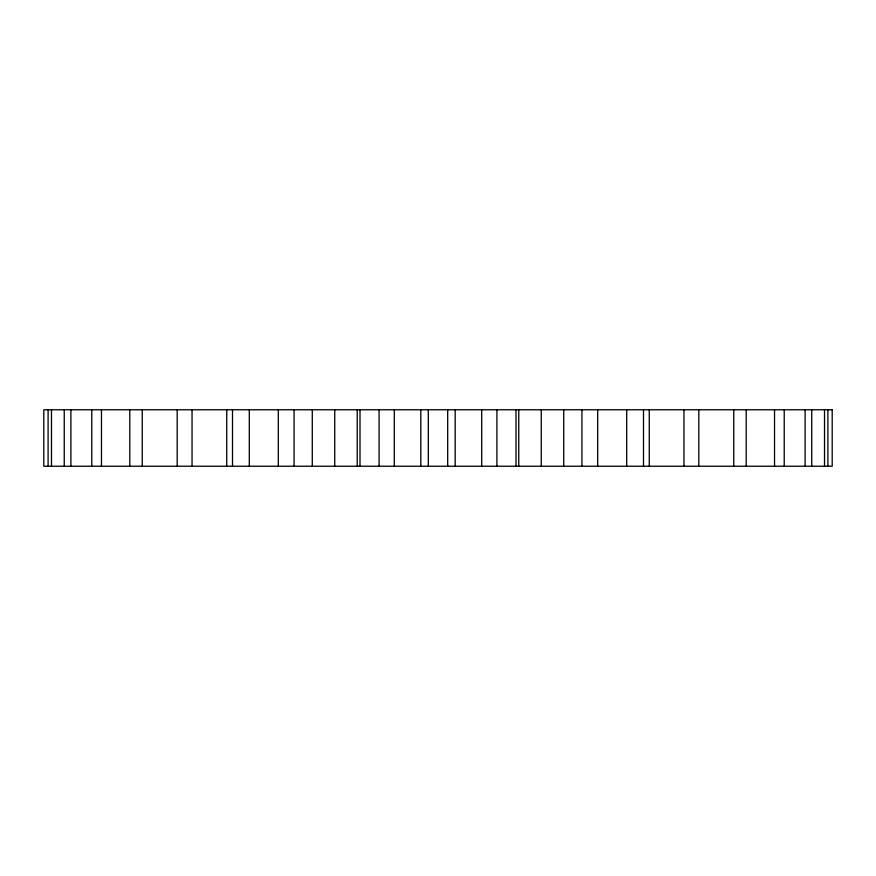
<?xml version="1.0" encoding="UTF-8"?>
<svg xmlns="http://www.w3.org/2000/svg" width="876" height="876" viewBox="0 0 876 876"><rect width="100%" height="100%" fill="white"/><g stroke="black" fill="none" stroke-linecap="round" stroke-linejoin="round"><path stroke-width="1.31" d="M827.897 409.76L827.897 466.24M824.524 409.76L824.524 466.24M811.745 409.76L811.745 466.24M805.11 409.76L805.11 466.24M784.228 409.76L784.228 466.24M774.537 409.76L774.537 466.24M746.21 409.76L746.21 466.24M733.749 409.76L733.749 466.24M698.807 409.76L698.807 466.24M683.959 409.76L683.959 466.24M649.258 409.76L649.258 466.24M643.499 409.76L643.499 466.24M626.701 409.76L626.701 466.24M597.684 409.76L597.684 466.24M581.927 409.76L581.927 466.24M563.717 409.76L563.717 466.24M541.259 409.76L541.259 466.24M518.767 409.76L518.767 466.24M515.997 409.76L515.997 466.24M496.911 409.76L496.911 466.24M481.701 409.76L481.701 466.24M455.181 409.76L455.181 466.24M447.691 409.76L447.691 466.24M428.309 409.76L428.309 466.24M420.819 409.76L420.819 466.24M394.299 409.76L394.299 466.24M379.089 409.76L379.089 466.24M360.003 409.76L360.003 466.24M357.233 409.76L357.233 466.24M334.741 409.76L334.741 466.24M312.283 409.76L312.283 466.24M294.073 409.76L294.073 466.24M278.316 409.76L278.316 466.24M249.299 409.76L249.299 466.24M232.501 409.76L232.501 466.24M226.742 409.76L226.742 466.24M192.041 409.76L192.041 466.24M177.193 409.76L177.193 466.24M142.251 409.76L142.251 466.24M129.79 409.76L129.79 466.24M101.463 409.76L101.463 466.24M91.772 409.76L91.772 466.24M70.89 409.76L70.89 466.24M64.255 409.76L64.255 466.24M51.476 409.76L51.476 466.24M48.103 409.76L48.103 466.24M832.2 409.76L43.8 409.76L43.8 466.24L832.2 466.24L832.2 409.76"/></g></svg>
